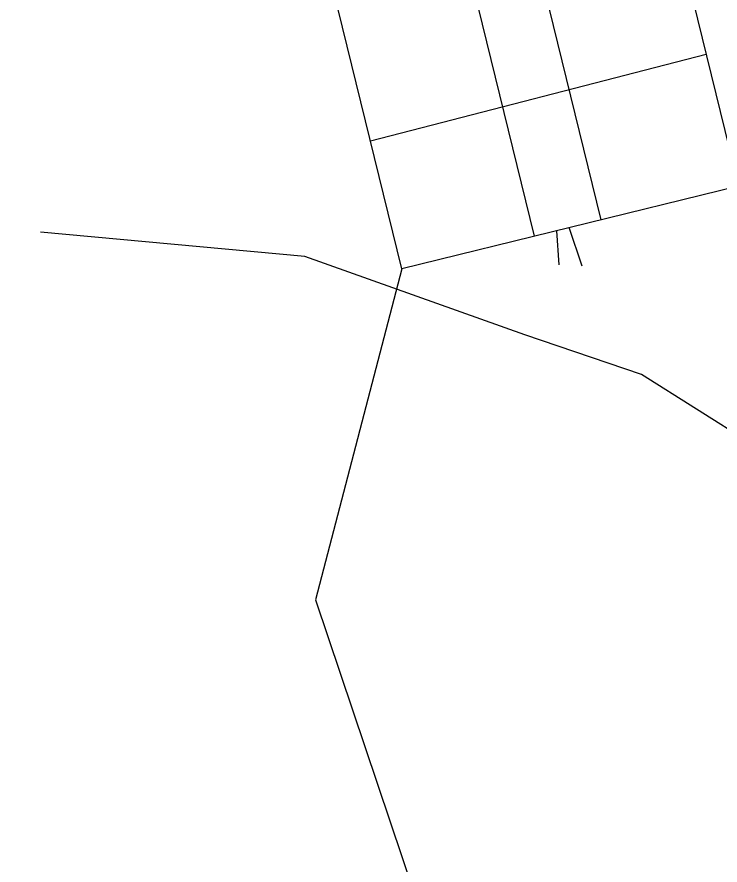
# Model space of a CAD drawing. Header units: inches. Extents: x 653559 to 669309, y 7245317 to 7256454.
# Drawn here: x 662684.2 to 662748.1, y 7252291.6 to 7252368.6 of the extents above; entities that cross this region are included whole.
import ezdxf

# ---------------------------------------------------------------- set-up
doc = ezdxf.new("R2010")
doc.units = ezdxf.units.IN
doc.header["$MEASUREMENT"] = 0
for name, color, linetype in [('Alambrados', 7, 'Continuous'), ('Caminos', 1, 'Continuous'), ('Corrales', 7, 'Continuous')]:
    doc.layers.add(name, color=color, linetype=linetype)

msp = doc.modelspace()

# ---------------------------------------------------------------- linework, layer by layer
at = {"layer": 'Alambrados', "transparency": 33554613}
msp.add_lwpolyline([(662719.154, 7252345.725), (662711.301, 7252315.644), (662809.331, 7252024.323), (661974.833, 7251796.913)], dxfattribs=at)
at = {"layer": 'Caminos', "transparency": 33554613}
msp.add_lwpolyline([(662814.171, 7252024.255), (662812.374, 7252033.885), (662811.713, 7252040.896), (662813.168, 7252063.65), (662808.273, 7252093.813), (662800.865, 7252119.742), (662787.503, 7252160.885), (662778.507, 7252201.896), (662774.009, 7252225.576), (662773.216, 7252244.758), (662765.741, 7252292.449), (662756.415, 7252319.9), (662750.924, 7252329.822), (662740.936, 7252336.106), (662730.34, 7252339.73), (662710.337, 7252346.821), (662686.313, 7252349.044)], dxfattribs=at)
at = {"layer": 'Corrales', "transparency": 33554613}
for p, q in [((662716.304, 7252357.339), (662746.817, 7252365.201)), ((662733.208, 7252349.174), (662733.415, 7252346.09)), ((662735.532, 7252345.957), (662734.365, 7252349.457))]:
    msp.add_line(p, q, dxfattribs=at)
msp.add_lwpolyline([(662710.462, 7252381.147), (662741.062, 7252388.655), (662749.753, 7252353.233), (662719.154, 7252345.725)], close=True, dxfattribs=at)
msp.add_lwpolyline([(662731.199, 7252348.681), (662725.287, 7252372.777), (662731.318, 7252374.257), (662737.23, 7252350.161)], dxfattribs=at)

doc.saveas('drawing.dxf')
